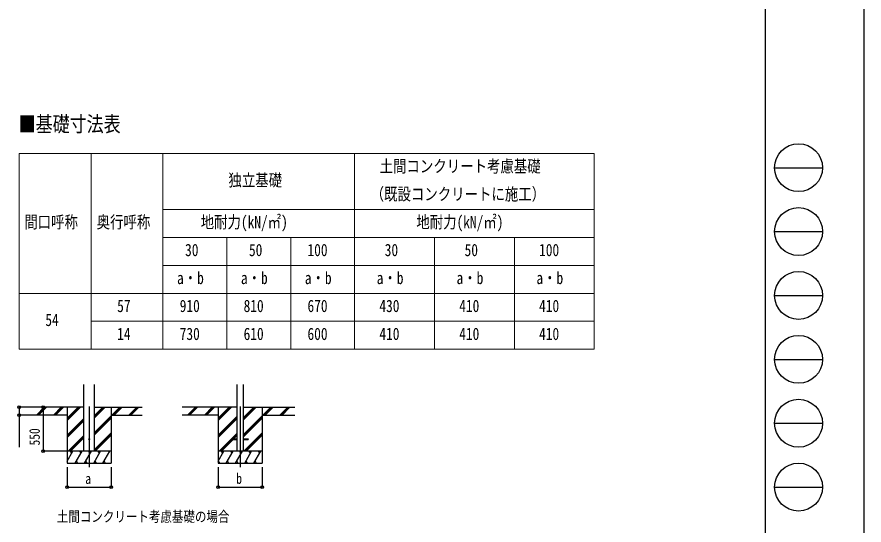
# Model space of a CAD drawing. Units: millimetres, scale not verified. Extents: x -16820 to 16820, y -11880 to 11880.
# Drawn here: x 6213 to 16820, y -7075 to -712 of the extents above; entities that cross this region are included whole.
import ezdxf
from ezdxf.enums import TextEntityAlignment as Align

# ---------------------------------------------------------------- set-up
doc = ezdxf.new("R2010")
doc.units = ezdxf.units.MM
doc.header["$LTSCALE"] = 40
doc.layers.add('0-1_TABLE1', color=7, linetype='Continuous', lineweight=18)
for name, color, linetype in [('0-2_USER1', 3, 'Continuous'), ('0-4_YKK_12', 2, 'Continuous'), ('0-5_YKK_13', 4, 'Continuous'), ('0-6_YKK_A1', 4, 'Continuous'), ('0-7_YKK_D', 6, 'Continuous'), ('0-8_YKK_ZWAK', 7, 'Continuous')]:
    doc.layers.add(name, color=color, linetype=linetype)
doc.styles.add('ＭＳ ゴシック', font='')
doc.styles.get('ＭＳ ゴシック').set_extended_font_data('MS Gothic')

msp = doc.modelspace()

# ---------------------------------------------------------------- linework, layer by layer
at = {"layer": '0-1_TABLE1'}
for p, q in [((6241.29, -2423.76), (13441.29, -2423.76)), ((6241.29, -2423.76), (6241.29, -4873.76)), ((7141.29, -2423.76), (7141.29, -4873.76)), ((8041.29, -3123.76), (13441.29, -3123.76)), ((8041.29, -3473.76), (13441.29, -3473.76)), ((8841.29, -3473.76), (8841.29, -4873.76)), ((9641.29, -3473.76), (9641.29, -4873.76)), ((11441.29, -3473.76), (11441.29, -4873.76)), ((12441.29, -3473.76), (12441.29, -4873.76)), ((8041.29, -3823.76), (13441.29, -3823.76))]:
    msp.add_line(p, q, dxfattribs=at)
for points in [[(8041.29, -2423.76), (8041.29, -3123.76), (8041.29, -4173.76), (8041.29, -4873.76)], [(10441.29, -2423.76), (10441.29, -3473.76), (10441.29, -4173.76), (10441.29, -4873.76)], [(13441.29, -2423.76), (13441.29, -3473.76), (13441.29, -3823.76), (13441.29, -4873.76)], [(6241.29, -4173.76), (7141.29, -4173.76), (13441.29, -4173.76)], [(7141.29, -4523.76), (10441.29, -4523.76), (13441.29, -4523.76)], [(6241.29, -4873.76), (10441.29, -4873.76), (13441.29, -4873.76)]]:
    msp.add_lwpolyline(points, dxfattribs=at)
at = {"layer": '0-4_YKK_12'}
for p, q in [((7116.29, -5590.79), (7116.29, -6350)), ((9007.29, -5590.79), (9007.29, -6350))]:
    msp.add_line(p, q, dxfattribs=at)
at = {"layer": '0-5_YKK_13'}
for p, q in [((8907.29, -5995.5), (8907.29, -6004.5)), ((8907.29, -5995.5), (8967.79, -5995.5)), ((8907.29, -6004.5), (8967.79, -6004.5)), ((9046.79, -5995.5), (9107.29, -5995.5)), ((9046.79, -6004.5), (9107.29, -6004.5)), ((9107.29, -5995.5), (9107.29, -6004.5))]:
    msp.add_line(p, q, dxfattribs=at)
msp.add_circle((7116.29, -6000), 5, dxfattribs=at)
at = {"layer": '0-6_YKK_A1'}
for p, q in [((7049.29, -6150), (7049.29, -5314.65)), ((7183.29, -6150), (7183.29, -5314.65)), ((8967.79, -5314.65), (8967.79, -6150)), ((9046.79, -5314.65), (9046.79, -6150)), ((7049.29, -5600), (6390.34, -5600)), ((6457.03, -5698.6), (6555.62, -5600)), ((6469.77, -5700), (6569.77, -5600)), ((6483.91, -5700), (6583.91, -5600)), ((6669.16, -5698.6), (6767.76, -5600)), ((6681.9, -5700), (6781.9, -5600)), ((6696.04, -5700), (6796.04, -5600)), ((6841.29, -5600), (6841.29, -6300)), ((6841.29, -5766.88), (7008.17, -5600)), ((6841.29, -5752.74), (6994.03, -5600)), ((6841.29, -5738.6), (6979.89, -5600)), ((7183.29, -5733.25), (7316.54, -5600)), ((7183.29, -5719.11), (7302.4, -5600)), ((7183.29, -5704.96), (7288.26, -5600)), ((7183.29, -5600), (7781.91, -5600)), ((7391.29, -5600), (7391.29, -6300)), ((7400.39, -5700), (7500.39, -5600)), ((7414.53, -5700), (7514.53, -5600)), ((7428.67, -5700), (7528.67, -5600)), ((7612.52, -5700), (7712.52, -5600)), ((7626.66, -5700), (7726.66, -5600)), ((7640.8, -5700), (7740.81, -5600)), ((8967.79, -5600), (8281.34, -5600)), ((8348.03, -5698.6), (8446.62, -5600)), ((8360.77, -5700), (8460.77, -5600)), ((8374.91, -5700), (8474.91, -5600)), ((8560.16, -5698.6), (8658.76, -5600)), ((8572.9, -5700), (8672.9, -5600)), ((8587.04, -5700), (8687.04, -5600)), ((8732.29, -5600), (8732.29, -6300)), ((8732.29, -5766.88), (8899.17, -5600)), ((8732.29, -5752.74), (8885.03, -5600)), ((8732.29, -5738.6), (8870.89, -5600)), ((9046.79, -5760.75), (9207.54, -5600)), ((9046.79, -5746.61), (9193.4, -5600)), ((9046.79, -5732.46), (9179.26, -5600)), ((9046.79, -5600), (9690.5, -5600)), ((9282.29, -5600), (9282.29, -6300)), ((9291.39, -5700), (9391.39, -5600)), ((9305.53, -5700), (9405.53, -5600)), ((9319.67, -5700), (9419.67, -5600)), ((9503.52, -5700), (9603.52, -5600)), ((9517.66, -5700), (9617.66, -5600)), ((9531.81, -5700), (9631.81, -5600)), ((6841.29, -5700), (6390.34, -5700)), ((7183.29, -5917.09), (7391.29, -5709.1)), ((7183.29, -5931.24), (7391.29, -5723.24)), ((7391.29, -5700), (7781.91, -5700)), ((8732.29, -5700), (8281.34, -5700)), ((8732.29, -5950.73), (8967.79, -5715.23)), ((9046.79, -5944.59), (9282.29, -5709.1)), ((9046.79, -5958.74), (9282.29, -5723.24)), ((9282.29, -5700), (9690.5, -5700)), ((6841.29, -5950.73), (7049.29, -5742.73)), ((6841.29, -5964.87), (7049.29, -5756.87)), ((6841.29, -5979.01), (7049.29, -5771.01)), ((7183.29, -5945.38), (7391.29, -5737.38)), ((8732.29, -5964.87), (8967.79, -5729.37)), ((8732.29, -5979.01), (8967.79, -5743.51)), ((9046.79, -5972.88), (9282.29, -5737.38)), ((7183.29, -6129.22), (7391.29, -5921.23)), ((7183.29, -6143.37), (7391.29, -5935.37)), ((8745.15, -6150), (8967.79, -5927.36)), ((9053.52, -6150), (9282.29, -5921.23)), ((9067.66, -6150), (9282.29, -5935.37)), ((6854.15, -6150), (7049.29, -5954.86)), ((6868.29, -6150), (7049.29, -5969)), ((6882.43, -6150), (7049.29, -5983.14)), ((7190.8, -6150), (7391.29, -5949.51)), ((8759.29, -6150), (8907.29, -6002)), ((8773.44, -6150), (8918.94, -6004.5)), ((8913.79, -5995.5), (8967.79, -5941.5)), ((8927.94, -5995.5), (8967.79, -5955.64)), ((9081.8, -6150), (9282.29, -5949.51)), ((7391.29, -6150), (6841.29, -6150)), ((6841.29, -6275.45), (6913.72, -6150)), ((6898.72, -6175.98), (6883.72, -6150)), ((6942.59, -6300), (7029.19, -6150)), ((7014.19, -6175.98), (6999.19, -6150)), ((7058.06, -6300), (7144.66, -6150)), ((7129.66, -6175.98), (7114.66, -6150)), ((7173.53, -6300), (7260.13, -6150)), ((7245.13, -6175.98), (7230.13, -6150)), ((7289, -6300), (7375.6, -6150)), ((7345.6, -6150), (7345.6, -6150)), ((9282.29, -6150), (8732.29, -6150)), ((8732.29, -6275.45), (8804.72, -6150)), ((8789.72, -6175.98), (8774.72, -6150)), ((8833.59, -6300), (8920.19, -6150)), ((8905.19, -6175.98), (8890.19, -6150)), ((8949.06, -6300), (9035.66, -6150)), ((9020.66, -6175.98), (9005.66, -6150)), ((9064.53, -6300), (9151.13, -6150)), ((9136.13, -6175.98), (9121.13, -6150)), ((9180, -6300), (9266.6, -6150)), ((9251.6, -6175.98), (9236.6, -6150)), ((6841.29, -6300), (7391.29, -6300)), ((6957.59, -6274.02), (6972.59, -6300)), ((7073.06, -6274.02), (7088.06, -6300)), ((7188.53, -6274.02), (7203.53, -6300)), ((7304, -6274.02), (7319, -6300)), ((8732.29, -6300), (9282.29, -6300)), ((8733.12, -6274.02), (8748.12, -6300)), ((8848.59, -6274.02), (8863.59, -6300)), ((8964.06, -6274.02), (8979.06, -6300)), ((9079.53, -6274.02), (9094.53, -6300)), ((9195, -6274.02), (9210, -6300))]:
    msp.add_line(p, q, dxfattribs=at)
at = {"layer": '0-7_YKK_D'}
for p, q in [((6455.95, -5600), (6240.29, -5600)), ((6615.23, -5600), (6540.29, -5600)), ((6541.29, -5600), (6541.29, -6150)), ((6455.95, -5700), (6240.29, -5700)), ((6840.29, -6150), (6540.29, -6150)), ((6841.29, -6350), (6841.29, -6601)), ((7391.29, -6350), (7391.29, -6601)), ((8732.29, -6350), (8732.29, -6600)), ((9282.29, -6350), (9282.29, -6600)), ((6841.29, -6600), (7391.29, -6600)), ((8732.29, -6599), (9282.29, -6599))]:
    msp.add_line(p, q, dxfattribs=at)
msp.add_lwpolyline([(6241.29, -5600), (6241.29, -5700), (6241.29, -6099.73)], dxfattribs=at)
for centre in [(6241.29, -5600), (6541.29, -5600), (6241.29, -5700), (6541.29, -6150), (6841.29, -6600), (7391.29, -6600), (8732.29, -6599), (9282.29, -6599)]:
    msp.add_circle(centre, 17, dxfattribs=at)
at = {"layer": '0-8_YKK_ZWAK'}
for p, q in [((15580.08, 11100), (15580.08, -10100)), ((15700.08, -2600), (16300.08, -2600)), ((15700.08, -3400), (16300.08, -3400)), ((15700.08, -4200), (16300.08, -4200)), ((15700.08, -5000), (16300.08, -5000)), ((15700.08, -5800), (16300.08, -5800)), ((15700.08, -6600), (16300.08, -6600))]:
    msp.add_line(p, q, dxfattribs=at)
msp.add_lwpolyline([(-16820, -11880), (16820, -11880), (16820, 11880), (-16820, 11880)], close=True, dxfattribs=at)
for centre in [(16000.08, -2600), (16000.08, -3400), (16000.08, -4200), (16000.08, -5000), (16000.08, -5800), (16000.08, -6600)]:
    msp.add_circle(centre, 300, dxfattribs=at)

# ---------------------------------------------------------------- texts
at = {"layer": '0-1_TABLE1', "style": 'ＭＳ ゴシック', "width": 0.8}
for s, p in [('土間コンクリート考慮基礎', (10754.09, -2703.76)), ('独立基礎', (8860.49, -2878.76)), ('（既設コンクリートに施工）', (10642.09, -3053.76)), ('間口呼称', (6304.89, -3403.76)), ('奥行呼称', (7210.49, -3403.76)), ('地耐力(kN/㎡)', (8513.29, -3403.76)), ('地耐力(kN/㎡)', (11213.29, -3403.76)), ('30', (8318.09, -3753.76)), ('50', (9118.09, -3753.76)), ('100', (9850.89, -3753.76)), ('30', (10818.09, -3753.76)), ('50', (11818.09, -3753.76)), ('100', (12750.89, -3753.76)), ('a・b', (8217.29, -4103.76)), ('a・b', (9017.29, -4103.76)), ('a・b', (9817.29, -4103.76)), ('a・b', (10717.29, -4103.76)), ('a・b', (11717.29, -4103.76)), ('a・b', (12717.29, -4103.76)), ('57', (7468.09, -4453.76)), ('910', (8250.89, -4453.76)), ('810', (9050.89, -4453.76)), ('670', (9850.89, -4453.76)), ('430', (10750.89, -4453.76)), ('410', (11750.89, -4453.76)), ('410', (12750.89, -4453.76)), ('54', (6568.09, -4628.76)), ('14', (7468.09, -4803.76)), ('730', (8250.89, -4803.76)), ('610', (9050.89, -4803.76)), ('600', (9850.89, -4803.76)), ('410', (10750.89, -4803.76)), ('410', (11750.89, -4803.76)), ('410', (12750.89, -4803.76))]:
    msp.add_text(s, height=154, dxfattribs=at).set_placement(p, align=Align.BOTTOM_LEFT)
at = {"layer": '0-2_USER1', "style": 'ＭＳ ゴシック', "width": 0.8}
for s, height, p in [('■基礎寸法表', 195, (6234.76, -2208.54)), ('土間コンクリート考慮基礎の場合', 132, (6712.89, -7074.6))]:
    msp.add_text(s, height=height, dxfattribs=at).set_placement(p, align=Align.BOTTOM_LEFT)
at = {"layer": '0-7_YKK_D', "style": 'ＭＳ ゴシック', "width": 0.8}
msp.add_text('550', height=132, rotation=90, dxfattribs=at).set_placement((6538.62, -6078.55), align=Align.BOTTOM_LEFT)
for s, p in [('a', (7068.29, -6599.2)), ('b', (8959.29, -6598.2))]:
    msp.add_text(s, height=132, dxfattribs=at).set_placement(p, align=Align.BOTTOM_LEFT)

doc.saveas('drawing.dxf')
